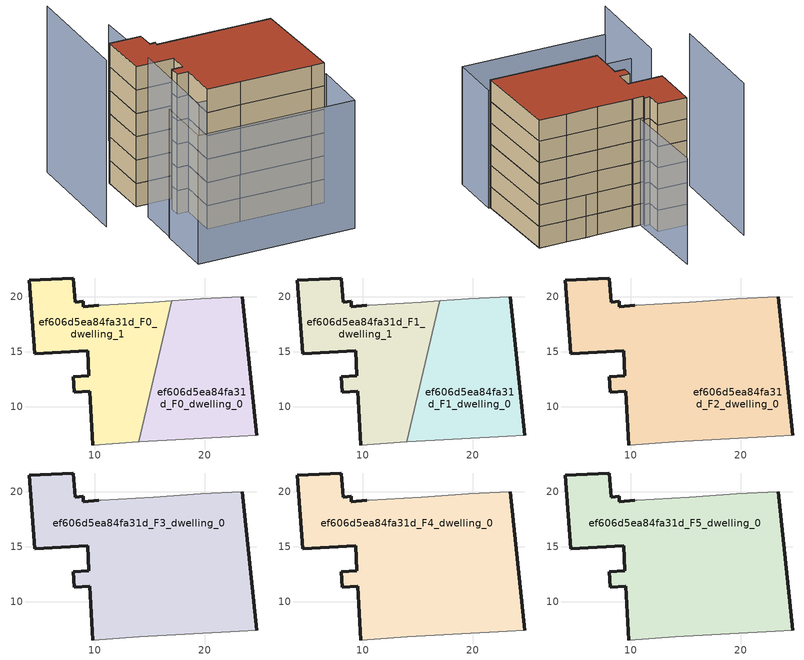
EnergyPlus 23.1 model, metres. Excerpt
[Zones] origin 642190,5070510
ef606d5ea84fa31d_F0_dwelling_0
 floor ground (EU_floor_Construction): 24.75,7.39 23.45,20 19.65,19.8 17,19.62 14.02,6.79 14.04,6.79 23.15,7.29 z0
 wall outside (EU_wall_Construction): 23.45,20 24.75,7.39 z0:3
 wall adiabatic (EU_wall_Construction): 24.75,7.39 23.15,7.29 14.04,6.79 14.02,6.79 / 17,19.62 19.65,19.8 23.45,20 z0:3
 wall to ef606d5ea84fa31d_F0_dwelling_1 (EU_wall_Construction): 14.02,6.79 17,19.62 z0:3
ef606d5ea84fa31d_F0_dwelling_1
 floor ground (EU_floor_Construction): 14.02,6.79 17,19.62 15.34,19.5 10.54,19.2 10.34,19.2 8.94,19.1 8.94,19.6 8.24,19.5 8.04,21.71 4.04,21.51 4.54,14.8 9.34,15.1 9.44,12.8 8.04,12.7 8.14,11.3 9.54,11.4 9.84,6.5 z0
 wall outside (EU_wall_Construction): 9.84,6.5 9.54,11.4 8.14,11.3 8.04,12.7 9.44,12.8 9.34,15.1 4.54,14.8 4.04,21.51 8.04,21.71 8.24,19.5 8.94,19.6 8.94,19.1 10.34,19.2 z0:3
 wall adiabatic (EU_wall_Construction): 10.34,19.2 10.54,19.2 15.34,19.5 17,19.62 / 14.02,6.79 9.84,6.5 z0:3
ef606d5ea84fa31d_F1_dwelling_0
 floor to ef606d5ea84fa31d_F0_dwelling_0 (EU_floor_Construction): 24.75,7.39 23.45,20 19.65,19.8 17,19.62 14.02,6.79 14.04,6.79 23.15,7.29 z3
 wall outside (EU_wall_Construction): 23.45,20 24.75,7.39 z3:6
 wall adiabatic (EU_wall_Construction): 24.75,7.39 23.15,7.29 14.04,6.79 14.02,6.79 / 17,19.62 19.65,19.8 23.45,20 z3:6
 wall to ef606d5ea84fa31d_F1_dwelling_1 (EU_wall_Construction): 14.02,6.79 17,19.62 z3:6
ef606d5ea84fa31d_F1_dwelling_1
 floor to ef606d5ea84fa31d_F0_dwelling_1 (EU_floor_Construction): 14.02,6.79 17,19.62 15.34,19.5 10.54,19.2 10.34,19.2 8.94,19.1 8.94,19.6 8.24,19.5 8.04,21.71 4.04,21.51 4.54,14.8 9.34,15.1 9.44,12.8 8.04,12.7 8.14,11.3 9.54,11.4 9.84,6.5 z3
 wall outside (EU_wall_Construction): 9.84,6.5 9.54,11.4 8.14,11.3 8.04,12.7 9.44,12.8 9.34,15.1 4.54,14.8 4.04,21.51 8.04,21.71 8.24,19.5 8.94,19.6 8.94,19.1 10.34,19.2 z3:6
 wall adiabatic (EU_wall_Construction): 10.34,19.2 10.54,19.2 15.34,19.5 17,19.62 / 14.02,6.79 9.84,6.5 z3:6
ef606d5ea84fa31d_F2_dwelling_0
 floor to ef606d5ea84fa31d_F1_dwelling_0 (EU_floor_Construction): 24.75,7.39 23.45,20 19.65,19.8 17,19.62 14.02,6.79 14.04,6.79 23.15,7.29 z6
 floor to ef606d5ea84fa31d_F1_dwelling_1 (EU_floor_Construction): 14.02,6.79 17,19.62 15.34,19.5 10.54,19.2 10.34,19.2 8.94,19.1 8.94,19.6 8.24,19.5 8.04,21.71 4.04,21.51 4.54,14.8 9.34,15.1 9.44,12.8 8.04,12.7 8.14,11.3 9.54,11.4 9.84,6.5 z6
 wall outside (EU_wall_Construction): 23.45,20 24.75,7.39 / 9.84,6.5 9.54,11.4 8.14,11.3 8.04,12.7 9.44,12.8 9.34,15.1 4.54,14.8 4.04,21.51 8.04,21.71 8.24,19.5 8.94,19.6 8.94,19.1 10.34,19.2 z6:9
 wall adiabatic (EU_wall_Construction): 10.34,19.2 10.54,19.2 15.34,19.5 19.65,19.8 23.45,20 / 24.75,7.39 23.15,7.29 14.04,6.79 9.84,6.5 z6:9
ef606d5ea84fa31d_F3_dwelling_0
 floor to ef606d5ea84fa31d_F2_dwelling_0 (EU_floor_Construction): 24.75,7.39 23.45,20 19.65,19.8 15.34,19.5 10.54,19.2 10.34,19.2 8.94,19.1 8.94,19.6 8.24,19.5 8.04,21.71 4.04,21.51 4.54,14.8 9.34,15.1 9.44,12.8 8.04,12.7 8.14,11.3 9.54,11.4 9.84,6.5 14.04,6.79 23.15,7.29 z9
 wall outside (EU_wall_Construction): 23.45,20 24.75,7.39 / 9.84,6.5 9.54,11.4 8.14,11.3 8.04,12.7 9.44,12.8 9.34,15.1 4.54,14.8 4.04,21.51 8.04,21.71 8.24,19.5 8.94,19.6 8.94,19.1 10.34,19.2 z9:12
 wall adiabatic (EU_wall_Construction): 10.34,19.2 10.54,19.2 15.34,19.5 19.65,19.8 23.45,20 / 24.75,7.39 23.15,7.29 14.04,6.79 9.84,6.5 z9:12
ef606d5ea84fa31d_F4_dwelling_0
 floor to ef606d5ea84fa31d_F3_dwelling_0 (EU_floor_Construction): 24.75,7.39 23.45,20 19.65,19.8 15.34,19.5 10.54,19.2 10.34,19.2 8.94,19.1 8.94,19.6 8.24,19.5 8.04,21.71 4.04,21.51 4.54,14.8 9.34,15.1 9.44,12.8 8.04,12.7 8.14,11.3 9.54,11.4 9.84,6.5 14.04,6.79 23.15,7.29 z12
 wall outside (EU_wall_Construction): 23.45,20 24.75,7.39 / 9.84,6.5 9.54,11.4 8.14,11.3 8.04,12.7 9.44,12.8 9.34,15.1 4.54,14.8 4.04,21.51 8.04,21.71 8.24,19.5 8.94,19.6 8.94,19.1 10.34,19.2 z12:15
 wall adiabatic (EU_wall_Construction): 10.34,19.2 10.54,19.2 15.34,19.5 19.65,19.8 23.45,20 / 24.75,7.39 23.15,7.29 14.04,6.79 9.84,6.5 z12:15
ef606d5ea84fa31d_F5_dwelling_0
 floor to ef606d5ea84fa31d_F4_dwelling_0 (EU_floor_Construction): 24.75,7.39 23.45,20 19.65,19.8 15.34,19.5 10.54,19.2 10.34,19.2 8.94,19.1 8.94,19.6 8.24,19.5 8.04,21.71 4.04,21.51 4.54,14.8 9.34,15.1 9.44,12.8 8.04,12.7 8.14,11.3 9.54,11.4 9.84,6.5 14.04,6.79 23.15,7.29 z15
 wall outside (EU_wall_Construction): 23.45,20 24.75,7.39 / 9.84,6.5 9.54,11.4 8.14,11.3 8.04,12.7 9.44,12.8 9.34,15.1 4.54,14.8 4.04,21.51 8.04,21.71 8.24,19.5 8.94,19.6 8.94,19.1 10.34,19.2 z15:18
 wall adiabatic (EU_wall_Construction): 10.34,19.2 10.54,19.2 15.34,19.5 19.65,19.8 23.45,20 / 24.75,7.39 23.15,7.29 14.04,6.79 9.84,6.5 z15:18
 roof outside (EU_roof_Construction): 23.45,20 24.75,7.39 23.15,7.29 14.04,6.79 9.84,6.5 9.54,11.4 8.14,11.3 8.04,12.7 9.44,12.8 9.34,15.1 4.54,14.8 4.04,21.51 8.04,21.71 8.24,19.5 8.94,19.6 8.94,19.1 10.34,19.2 10.54,19.2 15.34,19.5 19.65,19.8 z18
shading: 25.45,0.09 5.47,-1.11 / 5.47,-1.11 5.03,6.25 / 5.03,6.25 25,7.45 / 25,7.45 25.45,0.09 z0:16.5; 4.81,11.9 5.53,-1.11 z0:20.5; -1.46,26.75 -0.57,11.6 z0:21.4; 23.45,20 9.4,18.57 / 9.4,18.57 8.1,31.28 z0:14.9
[Building]
EU S2 Campaign: North Axis=0; Terrain=City; Solar Distribution=FullExterior
[Site:Location]
Lyon-Bron: Latitude=45.75; Longitude=5; Time Zone=1; Elevation=198
[SizingPeriod:WeatherFileDays]
AnnualSizingPeriod: Begin Month=1; Begin Day of Month=1; End Month=12; End Day of Month=31; Day of Week for Start Day=Monday; Use Weather File Daylight Saving Period=No; Use Weather File Rain and Snow Indicators=No
[MATERIAL]
EU_InternalMass_Material: Roughness=MediumRough; Thickness=0.1; Conductivity=1; Density=1800; Specific Heat=900; Thermal Absorptance=0.9; Solar Absorptance=0.7; Visible Absorptance=0.7
[MATERIAL:NOMASS] Roughness=MediumRough; Thermal Absorptance=0.9; Solar Absorptance=0.7; Visible Absorptance=0.7
Name | Thermal Resistance
EU_wall_NoMass | 0.524421
EU_roof_NoMass | 0.457793
EU_floor_NoMass | 0.384546
[CONSTRUCTION]
EU_wall_Construction: EU_wall_NoMass
EU_roof_Construction: EU_roof_NoMass
EU_floor_Construction: EU_floor_NoMass
EU_InternalMass_Construction: EU_InternalMass_Material
[ZONE] Type=1; Multiplier=1; Ceiling Height=autocalculate; Floor Area=autocalculate; Part of Total Floor Area=Yes
Name | Volume
ef606d5ea84fa31d_F0_dwelling_0; ef606d5ea84fa31d_F1_dwelling_0 | 326.95
ef606d5ea84fa31d_F2_dwelling_0; ef606d5ea84fa31d_F3_dwelling_0; ef606d5ea84fa31d_F4_dwelling_0; ef606d5ea84fa31d_F5_dwelling_0 | 653.898
ef606d5ea84fa31d_F0_dwelling_1; ef606d5ea84fa31d_F1_dwelling_1 | 326.943
[INTERNALMASS] Construction=EU_InternalMass_Construction
Name | Zone or ZoneList | Surface Area
ef606d5ea84fa31d_F0_dwelling_0_EU_InternalMass | ef606d5ea84fa31d_F0_dwelling_0 | 108.982
ef606d5ea84fa31d_F0_dwelling_1_EU_InternalMass | ef606d5ea84fa31d_F0_dwelling_1 | 108.981
ef606d5ea84fa31d_F1_dwelling_0_EU_InternalMass | ef606d5ea84fa31d_F1_dwelling_0 | 108.982
ef606d5ea84fa31d_F1_dwelling_1_EU_InternalMass | ef606d5ea84fa31d_F1_dwelling_1 | 108.981
ef606d5ea84fa31d_F2_dwelling_0_EU_InternalMass | ef606d5ea84fa31d_F2_dwelling_0 | 217.966
ef606d5ea84fa31d_F3_dwelling_0_EU_InternalMass | ef606d5ea84fa31d_F3_dwelling_0 | 217.966
ef606d5ea84fa31d_F4_dwelling_0_EU_InternalMass | ef606d5ea84fa31d_F4_dwelling_0 | 217.966
ef606d5ea84fa31d_F5_dwelling_0_EU_InternalMass | ef606d5ea84fa31d_F5_dwelling_0 | 217.966
[OTHEREQUIPMENT] Fuel Type=Electricity; Design Level Calculation Method=Watts/Area; Power per Zone Floor Area=1; Fraction Latent=0; Fraction Radiant=0; Fraction Lost=0; Carbon Dioxide Generation Rate=0; EndUse Subcategory=EU_Step8_InternalGains
Name | Zone or ZoneList or Space or SpaceList | Schedule
EU_Step8_InternalGain_ef606d5ea84fa31d_F0_dwelling_0_f000 | ef606d5ea84fa31d_F0_dwelling_0 | EU_Step8_GainSchedule_ef606d5ea84fa31d_F0_dwelling_0_f000
EU_Step8_InternalGain_ef606d5ea84fa31d_F0_dwelling_1_f000 | ef606d5ea84fa31d_F0_dwelling_1 | EU_Step8_GainSchedule_ef606d5ea84fa31d_F0_dwelling_1_f000
EU_Step8_InternalGain_ef606d5ea84fa31d_F1_dwelling_0_f000 | ef606d5ea84fa31d_F1_dwelling_0 | EU_Step8_GainSchedule_ef606d5ea84fa31d_F1_dwelling_0_f000
EU_Step8_InternalGain_ef606d5ea84fa31d_F1_dwelling_1_f000 | ef606d5ea84fa31d_F1_dwelling_1 | EU_Step8_GainSchedule_ef606d5ea84fa31d_F1_dwelling_1_f000
EU_Step8_InternalGain_ef606d5ea84fa31d_F2_dwelling_0_f000 | ef606d5ea84fa31d_F2_dwelling_0 | EU_Step8_GainSchedule_ef606d5ea84fa31d_F2_dwelling_0_f000
EU_Step8_InternalGain_ef606d5ea84fa31d_F3_dwelling_0_f000 | ef606d5ea84fa31d_F3_dwelling_0 | EU_Step8_GainSchedule_ef606d5ea84fa31d_F3_dwelling_0_f000
EU_Step8_InternalGain_ef606d5ea84fa31d_F4_dwelling_0_f000 | ef606d5ea84fa31d_F4_dwelling_0 | EU_Step8_GainSchedule_ef606d5ea84fa31d_F4_dwelling_0_f000
EU_Step8_InternalGain_ef606d5ea84fa31d_F5_dwelling_0_f000 | ef606d5ea84fa31d_F5_dwelling_0 | EU_Step8_GainSchedule_ef606d5ea84fa31d_F5_dwelling_0_f000
[ZONEVENTILATION:DESIGNFLOWRATE] Schedule=EU_AlwaysOn; Design Flow Rate Calculation Method=AirChanges/Hour; Air Changes per Hour=0.520093; Ventilation Type=Natural; Fan Pressure Rise=0; Fan Total Efficiency=1; Constant Term Coefficient=1; Temperature Term Coefficient=0; Velocity Term Coefficient=0; Velocity Squared Term Coefficient=0; Minimum Indoor Temperature=-100; Maximum Indoor Temperature=100; Delta Temperature=-100; Minimum Outdoor Temperature=-100; Maximum Outdoor Temperature=100; Maximum Wind Speed=40
Name | Zone or ZoneList or Space or SpaceList
EU_ConstantAir_ef606d5ea84fa31d_F0_dwelling_0 | ef606d5ea84fa31d_F0_dwelling_0
EU_ConstantAir_ef606d5ea84fa31d_F0_dwelling_1 | ef606d5ea84fa31d_F0_dwelling_1
EU_ConstantAir_ef606d5ea84fa31d_F1_dwelling_0 | ef606d5ea84fa31d_F1_dwelling_0
EU_ConstantAir_ef606d5ea84fa31d_F1_dwelling_1 | ef606d5ea84fa31d_F1_dwelling_1
EU_ConstantAir_ef606d5ea84fa31d_F2_dwelling_0 | ef606d5ea84fa31d_F2_dwelling_0
EU_ConstantAir_ef606d5ea84fa31d_F3_dwelling_0 | ef606d5ea84fa31d_F3_dwelling_0
EU_ConstantAir_ef606d5ea84fa31d_F4_dwelling_0 | ef606d5ea84fa31d_F4_dwelling_0
EU_ConstantAir_ef606d5ea84fa31d_F5_dwelling_0 | ef606d5ea84fa31d_F5_dwelling_0
[HVACTEMPLATE:THERMOSTAT] Constant Heating Setpoint=20; Constant Cooling Setpoint=50
EU_HeatOnly_ef606d5ea84fa31d_F0_dwelling_0; EU_HeatOnly_ef606d5ea84fa31d_F0_dwelling_1; EU_HeatOnly_ef606d5ea84fa31d_F1_dwelling_0; EU_HeatOnly_ef606d5ea84fa31d_F1_dwelling_1; EU_HeatOnly_ef606d5ea84fa31d_F2_dwelling_0; EU_HeatOnly_ef606d5ea84fa31d_F3_dwelling_0; EU_HeatOnly_ef606d5ea84fa31d_F4_dwelling_0; EU_HeatOnly_ef606d5ea84fa31d_F5_dwelling_0
[HVACTEMPLATE:ZONE:IDEALLOADSAIRSYSTEM] System Availability Schedule=EU_AlwaysOn; Maximum Heating Supply Air Temperature=50; Minimum Cooling Supply Air Temperature=13; Maximum Heating Supply Air Humidity Ratio=0.0156; Minimum Cooling Supply Air Humidity Ratio=0.0077; Heating Limit=NoLimit; Cooling Limit=NoLimit; Heating Availability Schedule=EU_AlwaysOn; Cooling Availability Schedule=EU_CoolingOff; Dehumidification Control Type=ConstantSensibleHeatRatio; Cooling Sensible Heat Ratio=0.7; Dehumidification Setpoint=60; Humidification Control Type=None; Humidification Setpoint=30; Outdoor Air Method=None; Outdoor Air Flow Rate per Person=0.00944; Outdoor Air Flow Rate per Zone Floor Area=0; Outdoor Air Flow Rate per Zone=0; Demand Controlled Ventilation Type=None; Outdoor Air Economizer Type=NoEconomizer; Heat Recovery Type=None; Sensible Heat Recovery Effectiveness=0.7; Latent Heat Recovery Effectiveness=0.65
Name | Template Thermostat
ef606d5ea84fa31d_F0_dwelling_0 | EU_HeatOnly_ef606d5ea84fa31d_F0_dwelling_0
ef606d5ea84fa31d_F0_dwelling_1 | EU_HeatOnly_ef606d5ea84fa31d_F0_dwelling_1
ef606d5ea84fa31d_F1_dwelling_0 | EU_HeatOnly_ef606d5ea84fa31d_F1_dwelling_0
ef606d5ea84fa31d_F1_dwelling_1 | EU_HeatOnly_ef606d5ea84fa31d_F1_dwelling_1
ef606d5ea84fa31d_F2_dwelling_0 | EU_HeatOnly_ef606d5ea84fa31d_F2_dwelling_0
ef606d5ea84fa31d_F3_dwelling_0 | EU_HeatOnly_ef606d5ea84fa31d_F3_dwelling_0
ef606d5ea84fa31d_F4_dwelling_0 | EU_HeatOnly_ef606d5ea84fa31d_F4_dwelling_0
ef606d5ea84fa31d_F5_dwelling_0 | EU_HeatOnly_ef606d5ea84fa31d_F5_dwelling_0
[SIZING:ZONE] Zone Cooling Design Supply Air Temperature Input Method=SupplyAirTemperature; Zone Cooling Design Supply Air Temperature=13; Zone Heating Design Supply Air Temperature Input Method=SupplyAirTemperature; Zone Heating Design Supply Air Temperature=50; Zone Cooling Design Supply Air Humidity Ratio=0.008; Zone Heating Design Supply Air Humidity Ratio=0.008; Cooling Design Air Flow Method=DesignDay; Cooling Design Air Flow Rate=0; Cooling Minimum Air Flow per Zone Floor Area=0.000762; Cooling Minimum Air Flow=0; Cooling Minimum Air Flow Fraction=0.2; Heating Design Air Flow Method=DesignDay; Heating Design Air Flow Rate=0; Heating Maximum Air Flow per Zone Floor Area=0.002032; Heating Maximum Air Flow=0.141576; Heating Maximum Air Flow Fraction=0.3; Account for Dedicated Outdoor Air System=No; Dedicated Outdoor Air System Control Strategy=NeutralSupplyAir; Dedicated Outdoor Air Low Setpoint Temperature for Design=autosize; Dedicated Outdoor Air High Setpoint Temperature for Design=autosize; Zone Load Sizing Method=Sensible Load Only No Latent Load; Zone Latent Cooling Design Supply Air Humidity Ratio Input Method=HumidityRatioDifference; Zone Cooling Design Supply Air Humidity Ratio Difference=0.005; Zone Latent Heating Design Supply Air Humidity Ratio Input Method=HumidityRatioDifference; Zone Humidification Design Supply Air Humidity Ratio Difference=0.005
ef606d5ea84fa31d_F0_dwelling_0; ef606d5ea84fa31d_F0_dwelling_1; ef606d5ea84fa31d_F1_dwelling_0; ef606d5ea84fa31d_F1_dwelling_1; ef606d5ea84fa31d_F2_dwelling_0; ef606d5ea84fa31d_F3_dwelling_0; ef606d5ea84fa31d_F4_dwelling_0; ef606d5ea84fa31d_F5_dwelling_0
[SCHEDULE:CONSTANT]
Name | Hourly Value
EU_AlwaysOn | 1
EU_CoolingOff | 0
[SCHEDULE:FILE] Column Number=1; Rows to Skip at Top=0; Number of Hours of Data=8760; Column Separator=Comma; Interpolate to Timestep=No; Minutes per Item=60; Adjust Schedule for Daylight Savings=Yes
Name | File
EU_Step8_GainSchedule_ef606d5ea84fa31d_F0_dwelling_0_f000 | ../../schedules/ef606d5ea84fa31d/ef606d5ea84fa31d_F0_dwelling_0_f000_gain.csv
EU_Step8_GainSchedule_ef606d5ea84fa31d_F0_dwelling_1_f000 | ../../schedules/ef606d5ea84fa31d/ef606d5ea84fa31d_F0_dwelling_1_f000_gain.csv
EU_Step8_GainSchedule_ef606d5ea84fa31d_F1_dwelling_0_f000 | ../../schedules/ef606d5ea84fa31d/ef606d5ea84fa31d_F1_dwelling_0_f000_gain.csv
EU_Step8_GainSchedule_ef606d5ea84fa31d_F1_dwelling_1_f000 | ../../schedules/ef606d5ea84fa31d/ef606d5ea84fa31d_F1_dwelling_1_f000_gain.csv
EU_Step8_GainSchedule_ef606d5ea84fa31d_F2_dwelling_0_f000 | ../../schedules/ef606d5ea84fa31d/ef606d5ea84fa31d_F2_dwelling_0_f000_gain.csv
EU_Step8_GainSchedule_ef606d5ea84fa31d_F3_dwelling_0_f000 | ../../schedules/ef606d5ea84fa31d/ef606d5ea84fa31d_F3_dwelling_0_f000_gain.csv
EU_Step8_GainSchedule_ef606d5ea84fa31d_F4_dwelling_0_f000 | ../../schedules/ef606d5ea84fa31d/ef606d5ea84fa31d_F4_dwelling_0_f000_gain.csv
EU_Step8_GainSchedule_ef606d5ea84fa31d_F5_dwelling_0_f000 | ../../schedules/ef606d5ea84fa31d/ef606d5ea84fa31d_F5_dwelling_0_f000_gain.csv
